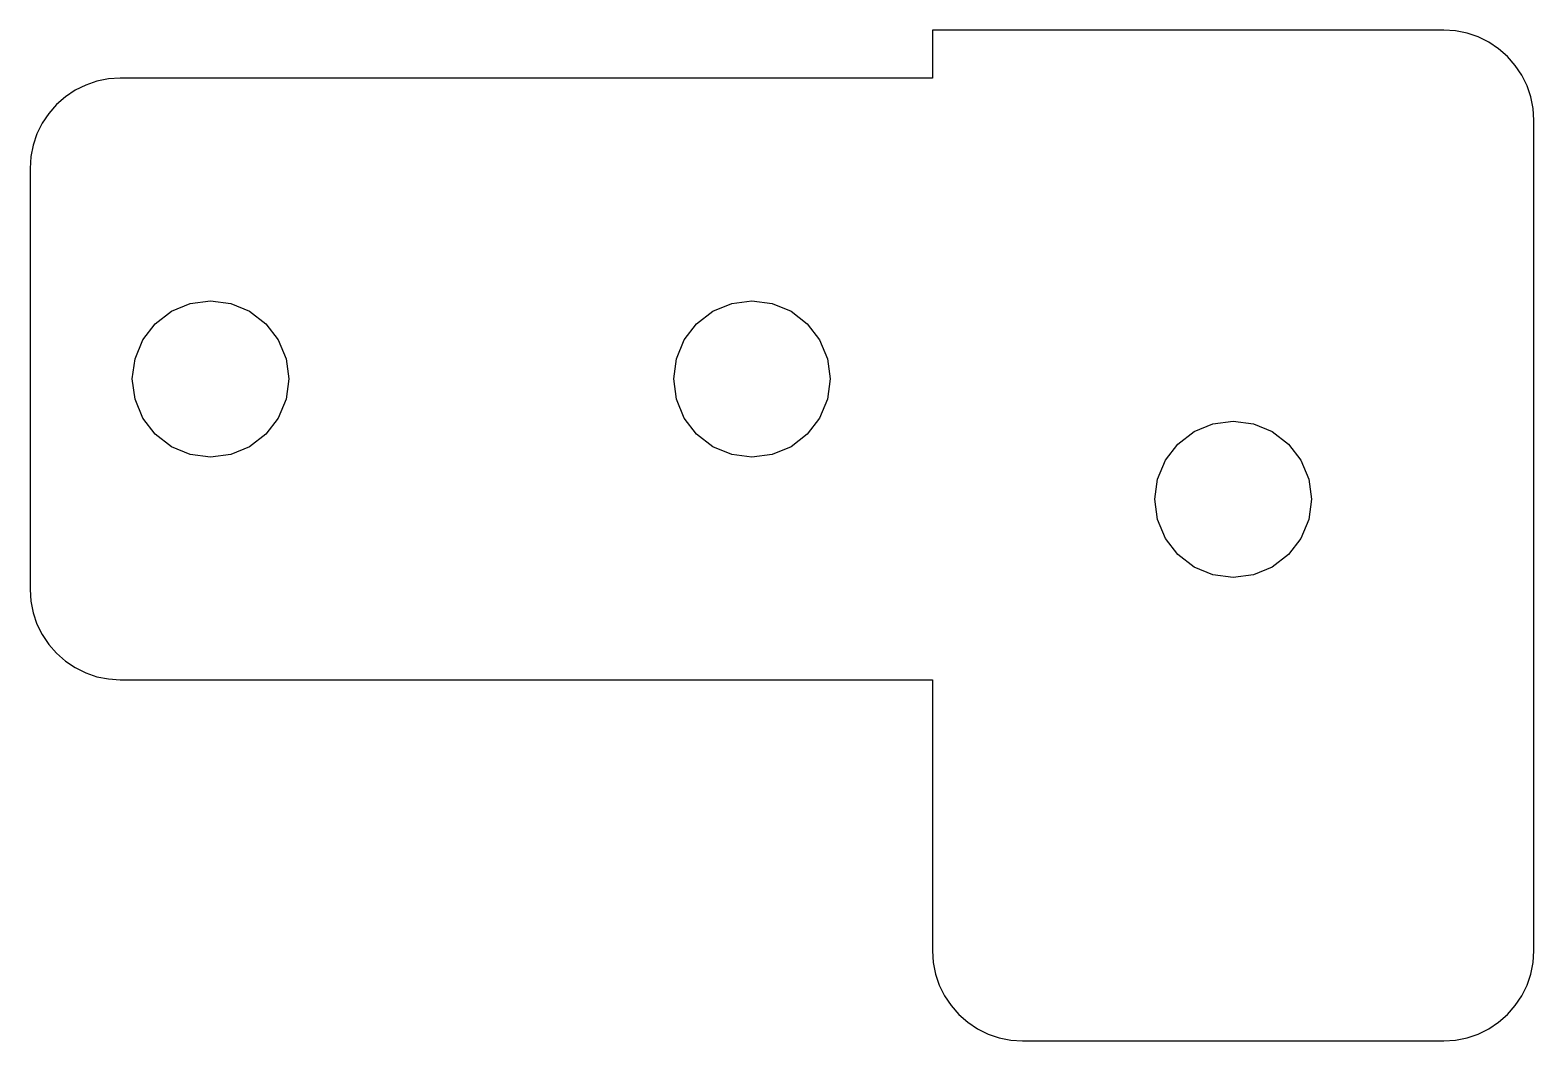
# Model space of a CAD drawing. Header units: metres. Extents: x -309.9 to -259.9, y -163.7 to -130.1.
import ezdxf

# ---------------------------------------------------------------- set-up
doc = ezdxf.new("R2010")
doc.units = ezdxf.units.M

msp = doc.modelspace()

# ---------------------------------------------------------------- linework, layer by layer
at = {"layer": 'Layer0'}
for points in [[(-309.881, -134.68, 0), (-309.881, -148.68, 0), (-309.855, -149.072, 0), (-309.778, -149.456, 0), (-309.652, -149.828, 0), (-309.479, -150.18, 0), (-309.261, -150.506, 0), (-309.002, -150.801, 0), (-308.707, -151.06, 0), (-308.381, -151.278, 0), (-308.029, -151.452, 0), (-307.657, -151.578, 0), (-307.272, -151.654, 0), (-306.881, -151.68, 0), (-279.881, -151.68, 0), (-279.881, -160.688, 0), (-279.855, -161.08, 0), (-279.778, -161.465, 0), (-279.652, -161.836, 0), (-279.479, -162.188, 0), (-279.261, -162.514, 0), (-279.002, -162.809, 0), (-278.707, -163.068, 0), (-278.381, -163.286, 0), (-278.029, -163.46, 0), (-277.657, -163.586, 0), (-277.272, -163.662, 0), (-276.881, -163.688, 0), (-262.881, -163.688, 0), (-262.489, -163.662, 0), (-262.104, -163.586, 0), (-261.733, -163.46, 0), (-261.381, -163.286, 0), (-261.054, -163.068, 0), (-260.759, -162.809, 0), (-260.501, -162.514, 0), (-260.283, -162.188, 0), (-260.109, -161.836, 0), (-259.983, -161.465, 0), (-259.906, -161.08, 0), (-259.881, -160.688, 0), (-259.881, -133.08, 0), (-259.906, -132.688, 0), (-259.983, -132.304, 0), (-260.109, -131.932, 0), (-260.283, -131.58, 0), (-260.501, -131.254, 0), (-260.759, -130.959, 0), (-261.054, -130.7, 0), (-261.381, -130.482, 0), (-261.733, -130.308, 0), (-262.104, -130.182, 0), (-262.489, -130.106, 0), (-262.881, -130.08, 0), (-279.881, -130.08, 0), (-279.881, -131.68, 0), (-306.881, -131.68, 0), (-307.272, -131.706, 0), (-307.657, -131.782, 0), (-308.029, -131.908, 0), (-308.381, -132.082, 0), (-308.707, -132.3, 0), (-309.002, -132.559, 0), (-309.261, -132.854, 0), (-309.479, -133.18, 0), (-309.652, -133.532, 0), (-309.778, -133.904, 0), (-309.855, -134.288, 0), (-309.881, -134.68, 0)], [(-303.881, -144.28, 0), (-304.554, -144.191, 0), (-305.181, -143.932, 0), (-305.719, -143.518, 0), (-306.132, -142.98, 0), (-306.392, -142.353, 0), (-306.481, -141.68, 0), (-306.392, -141.007, 0), (-306.132, -140.38, 0), (-305.719, -139.842, 0), (-305.181, -139.428, 0), (-304.554, -139.169, 0), (-303.881, -139.08, 0), (-303.208, -139.169, 0), (-302.581, -139.428, 0), (-302.042, -139.842, 0), (-301.629, -140.38, 0), (-301.369, -141.007, 0), (-301.281, -141.68, 0), (-301.369, -142.353, 0), (-301.629, -142.98, 0), (-302.042, -143.518, 0), (-302.581, -143.932, 0), (-303.208, -144.191, 0), (-303.881, -144.28, 0)], [(-287.719, -139.842, 0), (-287.181, -139.428, 0), (-286.554, -139.169, 0), (-285.881, -139.08, 0), (-285.208, -139.169, 0), (-284.581, -139.428, 0), (-284.042, -139.842, 0), (-283.629, -140.38, 0), (-283.369, -141.007, 0), (-283.281, -141.68, 0), (-283.369, -142.353, 0), (-283.629, -142.98, 0), (-284.042, -143.518, 0), (-284.581, -143.932, 0), (-285.208, -144.191, 0), (-285.881, -144.28, 0), (-286.554, -144.191, 0), (-287.181, -143.932, 0), (-287.719, -143.518, 0), (-288.132, -142.98, 0), (-288.392, -142.353, 0), (-288.481, -141.68, 0), (-288.392, -141.007, 0), (-288.132, -140.38, 0), (-287.719, -139.842, 0)], [(-268.042, -147.518, 0), (-268.581, -147.932, 0), (-269.208, -148.191, 0), (-269.881, -148.28, 0), (-270.554, -148.191, 0), (-271.181, -147.932, 0), (-271.719, -147.518, 0), (-272.132, -146.98, 0), (-272.392, -146.353, 0), (-272.481, -145.68, 0), (-272.392, -145.007, 0), (-272.132, -144.38, 0), (-271.719, -143.842, 0), (-271.181, -143.428, 0), (-270.554, -143.169, 0), (-269.881, -143.08, 0), (-269.208, -143.169, 0), (-268.581, -143.428, 0), (-268.042, -143.842, 0), (-267.629, -144.38, 0), (-267.369, -145.007, 0), (-267.281, -145.68, 0), (-267.369, -146.353, 0), (-267.629, -146.98, 0), (-268.042, -147.518, 0)]]:
    msp.add_polyline3d(points, dxfattribs=at)

doc.saveas('drawing.dxf')
